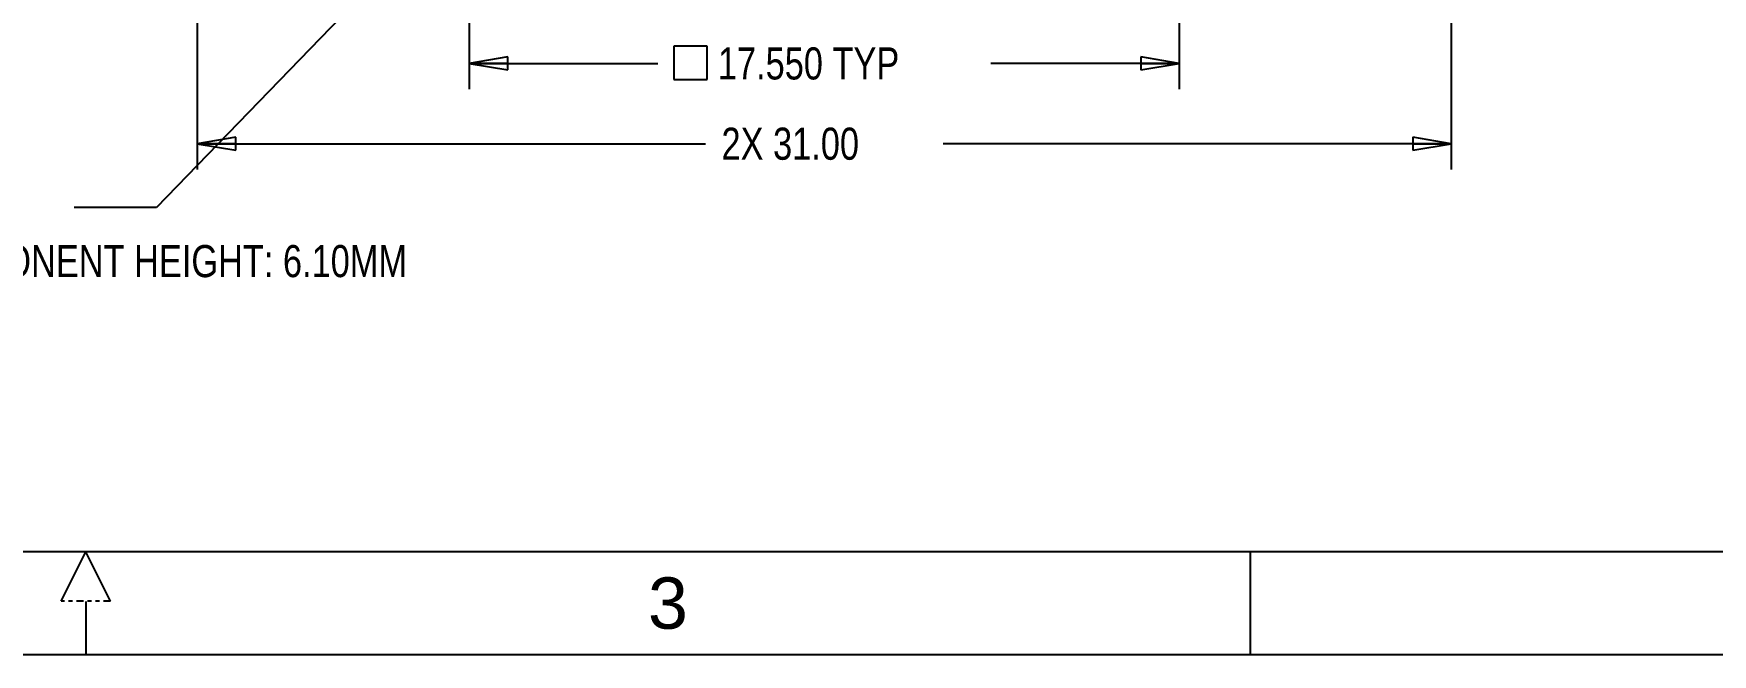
# Model space of a CAD drawing. Header units: inches. Extents: x 0 to 173, y 0 to 112.
# Drawn here: x 85.07 to 126.57, y 0 to 15.35 of the extents above; entities that cross this region are included whole.
import ezdxf
from ezdxf.enums import TextEntityAlignment as Align

# ---------------------------------------------------------------- set-up
doc = ezdxf.new("R2010")
doc.units = ezdxf.units.IN
doc.header["$LTSCALE"] = 0.374
doc.header["$MEASUREMENT"] = 0
doc.linetypes.add('PHANTOM', pattern=[0.8, 0.45, -0.05, 0.1, -0.05, 0.1, -0.05])
doc.layers.get('0').update_dxf_attribs({"linetype": 'CONTINUOUS'})
for name, color, linetype in [('TIU14065-00684-01_DXF_DIMENSION', 7, 'CONTINUOUS'), ('TIU14065-00684-01_DXF_FORMAT', 7, 'CONTINUOUS'), ('TIU14065-00684-01_DXF_TEXT', 7, 'CONTINUOUS')]:
    doc.layers.add(name, color=color, linetype=linetype)
doc.styles.get("Standard").update_dxf_attribs({"font": 'txt', "width": 0.8})
doc.styles.add('TEXTSTYLE_1', font='ARIAL.TTF')

# ---------------------------------------------------------------- blocks, each defined once
blk = doc.blocks.new('_CLOSED')
at = {"color": 0, "linetype": 'ByBlock'}
for p, q in [((0, 0), (-1, 0.167)), ((-1, 0.167), (-1, -0.167)), ((-1, -0.167), (0, 0)), ((-1, 0), (0, 0))]:
    blk.add_line(p, q, dxfattribs=at)

msp = doc.modelspace()

# ---------------------------------------------------------------- linework, layer by layer
at = {"layer": 'TIU14065-00684-01_DXF_DIMENSION', "color": 2, "linetype": 'Continuous'}
for p, q in [((95.841, 35.531), (95.841, 13.98)), ((113.391, 35.531), (113.391, 13.98)), ((89.116, 28.156), (89.116, 11.995)), ((120.116, 28.156), (120.116, 11.995)), ((101.722, 15.045), (100.895, 15.045)), ((100.895, 15.045), (100.895, 14.218)), ((101.722, 14.218), (101.722, 15.045)), ((95.841, 14.615), (100.498, 14.615)), ((113.391, 14.615), (108.733, 14.615)), ((100.895, 14.218), (101.722, 14.218)), ((89.116, 12.63), (101.679, 12.63)), ((120.116, 12.63), (107.553, 12.63))]:
    msp.add_line(p, q, dxfattribs=at)
at = {"layer": 'TIU14065-00684-01_DXF_FORMAT', "color": 7, "linetype": 'Continuous'}
for p, q in [((170.18, 2.54), (2.54, 2.54)), ((85.75, 1.321), (86.36, 2.54)), ((86.97, 1.321), (86.36, 2.54)), ((86.36, 1.309), (86.36, 0)), ((0, 0), (172.72, 0))]:
    msp.add_line(p, q, dxfattribs=at)
at = {"layer": 'TIU14065-00684-01_DXF_FORMAT', "color": 2, "linetype": 'Continuous'}
msp.add_line((115.147, 2.54), (115.147, 0), dxfattribs=at)
at = {"layer": 'TIU14065-00684-01_DXF_FORMAT', "color": 7, "linetype": 'PHANTOM'}
msp.add_line((86.97, 1.321), (85.75, 1.321), dxfattribs=at)
at = {"layer": 'TIU14065-00684-01_DXF_TEXT', "color": 2, "linetype": 'Continuous'}
for p, q in [((100.315, 23.673), (88.113, 11.05)), ((88.113, 11.05), (86.074, 11.05))]:
    msp.add_line(p, q, dxfattribs=at)

# ---------------------------------------------------------------- block references
at = {"layer": 'TIU14065-00684-01_DXF_DIMENSION', "color": 2, "linetype": 'Continuous', "xscale": 0.9524999999999998, "yscale": 0.9524999999999998, "zscale": 0.9524999999999998, "rotation": 180}
for p in [(95.841, 14.615), (89.116, 12.63)]:
    msp.add_blockref('_CLOSED', p, dxfattribs=at)
at = {"layer": 'TIU14065-00684-01_DXF_DIMENSION', "color": 2, "linetype": 'Continuous', "xscale": 0.9524999999999998, "yscale": 0.9524999999999998, "zscale": 0.9524999999999998}
for p in [(113.391, 14.615), (120.116, 12.63)]:
    msp.add_blockref('_CLOSED', p, dxfattribs=at)

# ---------------------------------------------------------------- texts
at = {"layer": 'TIU14065-00684-01_DXF_DIMENSION', "color": 2, "linetype": 'Continuous', "width": 0.8}
for s, p in [('17.550 TYP', (101.986, 14.218)), ('2X 31.00', (102.076, 12.233))]:
    msp.add_text(s, height=0.7937, dxfattribs=at).set_placement(p)
at = {"layer": 'TIU14065-00684-01_DXF_FORMAT', "color": 7, "linetype": 'Continuous', "style": 'TEXTSTYLE_1'}
msp.add_text('3', height=1.27, dxfattribs=at).set_placement((100.752, 0.635), align=Align.CENTER)
at = {"layer": 'TIU14065-00684-01_DXF_TEXT', "color": 2, "width": 0.8}
msp.add_text('MAX COMPONENT HEIGHT: 6.10MM', height=0.79375, dxfattribs=at).set_placement((79.724, 9.33))

doc.saveas('drawing.dxf')
